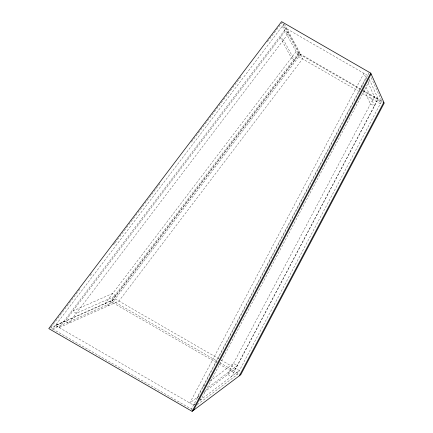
<?xml version="1.0" encoding="UTF-8"?>
<svg xmlns="http://www.w3.org/2000/svg" width="433" height="433" viewBox="0 0 433 433"><rect width="100%" height="100%" fill="white"/><g stroke="black" fill="none" stroke-linecap="round" stroke-linejoin="round"><path stroke-width="0.32" stroke-dasharray="2.17 1.62" d="M369.019 72.771L191.408 409.109L193.026 407.891M199.635 400.509L201.166 399.35L369.712 80.181M50.997 327.272L79.986 289.049M90.188 275.588L91.412 273.975M113.457 244.905L114.685 243.286M115.091 242.751L160.816 182.455M191.435 142.078L241.646 75.862M267.367 41.947L282.062 22.565L299.127 53.984L360.895 89.647M284.151 23.772L52.68 329.015L112.461 302.532L300.719 54.277L284.47 24.356M59.126 327.559L286.007 28.361L302.575 58.866L118.907 301.076L59.126 327.559L55.413 325.416L65.399 320.967L285.055 31.3L288.622 33.168L68.571 323.354L65.399 320.967M192.322 409.64L50.591 327.808L112.169 300.529L299.127 53.984M218.871 358.789L115.194 298.927L55.413 325.416L193.502 405.136L195.034 403.984M204.998 384.888L202.85 386.501L204.035 387.026M209.821 381.262L233.414 363.525L237.549 365.355L206.985 388.331M199.18 395.908L189.784 402.993L363.882 73.323L366.432 78.995M204.003 392.282L235.66 368.478L376.591 101.598L367.796 82.032M193.502 405.136L195.662 403.513M199.976 400.265L239.373 370.621L219.461 359.125M197.34 404.644L237.279 374.594L381.733 101.046L370.675 76.457M198.211 398.041L197.031 397.521L365.885 77.778L366.978 78.465M198.807 398.306L201.166 399.35M361.062 89.117L298.629 53.07L110.372 301.325L216.603 362.659M363.081 90.281L383.237 101.917M363.227 90.99L383.622 102.767M359.363 91.655L298.862 56.723L282.294 26.218L367.595 75.466L368.147 76.695M362.275 93.333L380.309 103.747L369.181 79.001M112.169 300.529L217.366 361.268M219.704 362.616L240.158 374.426M218.941 364.007L238.323 375.195M366.085 87.049L374.556 105.896L370.426 104.066L363.866 89.474M361.956 85.214L362.502 86.432M374.361 96.629L227.596 374.545L231.731 376.374L378.188 99.027L374.361 96.629M296.107 51.641L105.23 303.344L108.402 305.73L299.668 53.508L296.102 51.641M112.813 293.341L72.982 310.964L76.154 313.351L115.984 295.728L112.813 293.341M283.501 39.923L280.33 37.536L291.377 57.87L294.548 60.257L283.501 39.923"/><path stroke-width="0.65" d="M192.117 411.35L370.729 73.128L281.564 21.65L48.799 328.604L192.117 411.35L240.743 374.762L384.201 103.103L370.729 73.128M193.497 410.316L371.108 73.978M239.368 375.801L383.822 102.253"/></g></svg>
